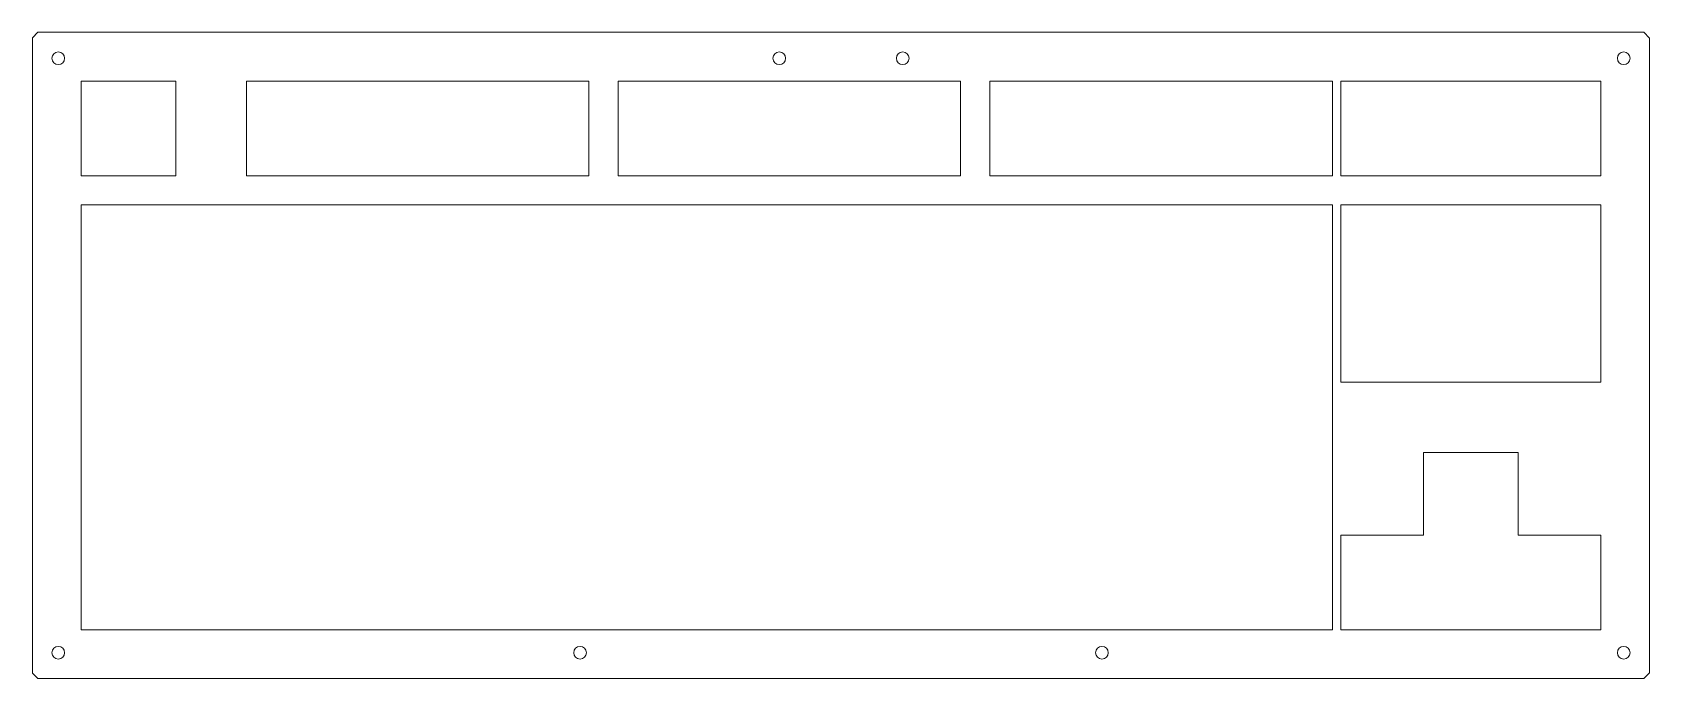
# Model space of a CAD drawing. Header units: millimetres. Extents: x 6 to 379, y -154 to -5.
import ezdxf

# ---------------------------------------------------------------- set-up
doc = ezdxf.new("R2010")
doc.units = ezdxf.units.MM
doc.header["$MEASUREMENT"] = 0
doc.layers.add('BLACK', color=250, linetype='CONTINUOUS')

msp = doc.modelspace()

# ---------------------------------------------------------------- linework, layer by layer
at = {"layer": 'BLACK', "color": 5, "linetype": 'CONTINUOUS', "lineweight": 9}
for p, q in [((5.92, -5.85), (7.17, -4.6)), ((5.92, -5.85), (5.92, -152.51)), ((7.17, -4.6), (377.56, -4.6)), ((377.56, -4.6), (378.91, -5.95)), ((378.91, -152.38), (378.91, -5.95)), ((39.03, -15.87), (17.19, -15.87)), ((17.19, -15.87), (17.19, -37.71)), ((39.03, -15.87), (39.03, -37.71)), ((134.28, -15.87), (55.29, -15.87)), ((55.29, -15.87), (55.29, -37.71)), ((134.28, -37.71), (134.28, -15.87)), ((220.01, -15.87), (141.01, -15.87)), ((141.01, -15.87), (141.01, -37.71)), ((220.01, -37.71), (220.01, -15.87)), ((226.74, -15.87), (305.73, -15.87)), ((226.74, -37.71), (226.74, -15.87)), ((305.73, -15.87), (305.73, -37.71)), ((307.7, -15.87), (367.64, -15.87)), ((307.7, -37.71), (307.7, -15.87)), ((367.64, -15.87), (367.64, -37.71)), ((17.19, -37.71), (39.03, -37.71)), ((55.29, -37.71), (134.28, -37.71)), ((141.01, -37.71), (220.01, -37.71)), ((305.73, -37.71), (226.74, -37.71)), ((367.64, -37.71), (307.7, -37.71)), ((17.19, -44.44), (17.19, -142.49)), ((305.73, -44.44), (17.19, -44.44)), ((305.73, -142.49), (305.73, -44.44)), ((307.7, -44.44), (307.7, -44.46)), ((367.64, -44.44), (307.7, -44.44)), ((307.7, -44.44), (307.7, -85.34)), ((367.64, -85.34), (367.64, -44.44)), ((307.7, -85.34), (367.64, -85.34)), ((326.75, -101.59), (348.59, -101.59)), ((326.75, -120.64), (326.75, -101.59)), ((348.59, -101.59), (348.59, -120.64)), ((307.7, -120.64), (326.75, -120.64)), ((307.7, -142.49), (307.7, -120.64)), ((348.59, -120.64), (367.64, -120.64)), ((367.64, -120.64), (367.64, -142.49)), ((17.19, -142.49), (305.73, -142.49)), ((367.64, -142.49), (307.7, -142.49)), ((7.17, -153.75), (5.92, -152.51)), ((378.91, -152.38), (377.54, -153.75)), ((377.54, -153.75), (7.17, -153.75))]:
    msp.add_line(p, q, dxfattribs=at)
for centre in [(11.9, -10.59), (178.17, -10.59), (206.65, -10.59), (372.93, -10.59), (11.9, -147.77), (132.25, -147.77), (252.59, -147.77), (372.93, -147.77)]:
    msp.add_circle(centre, 1.47, dxfattribs=at)

doc.saveas('drawing.dxf')
